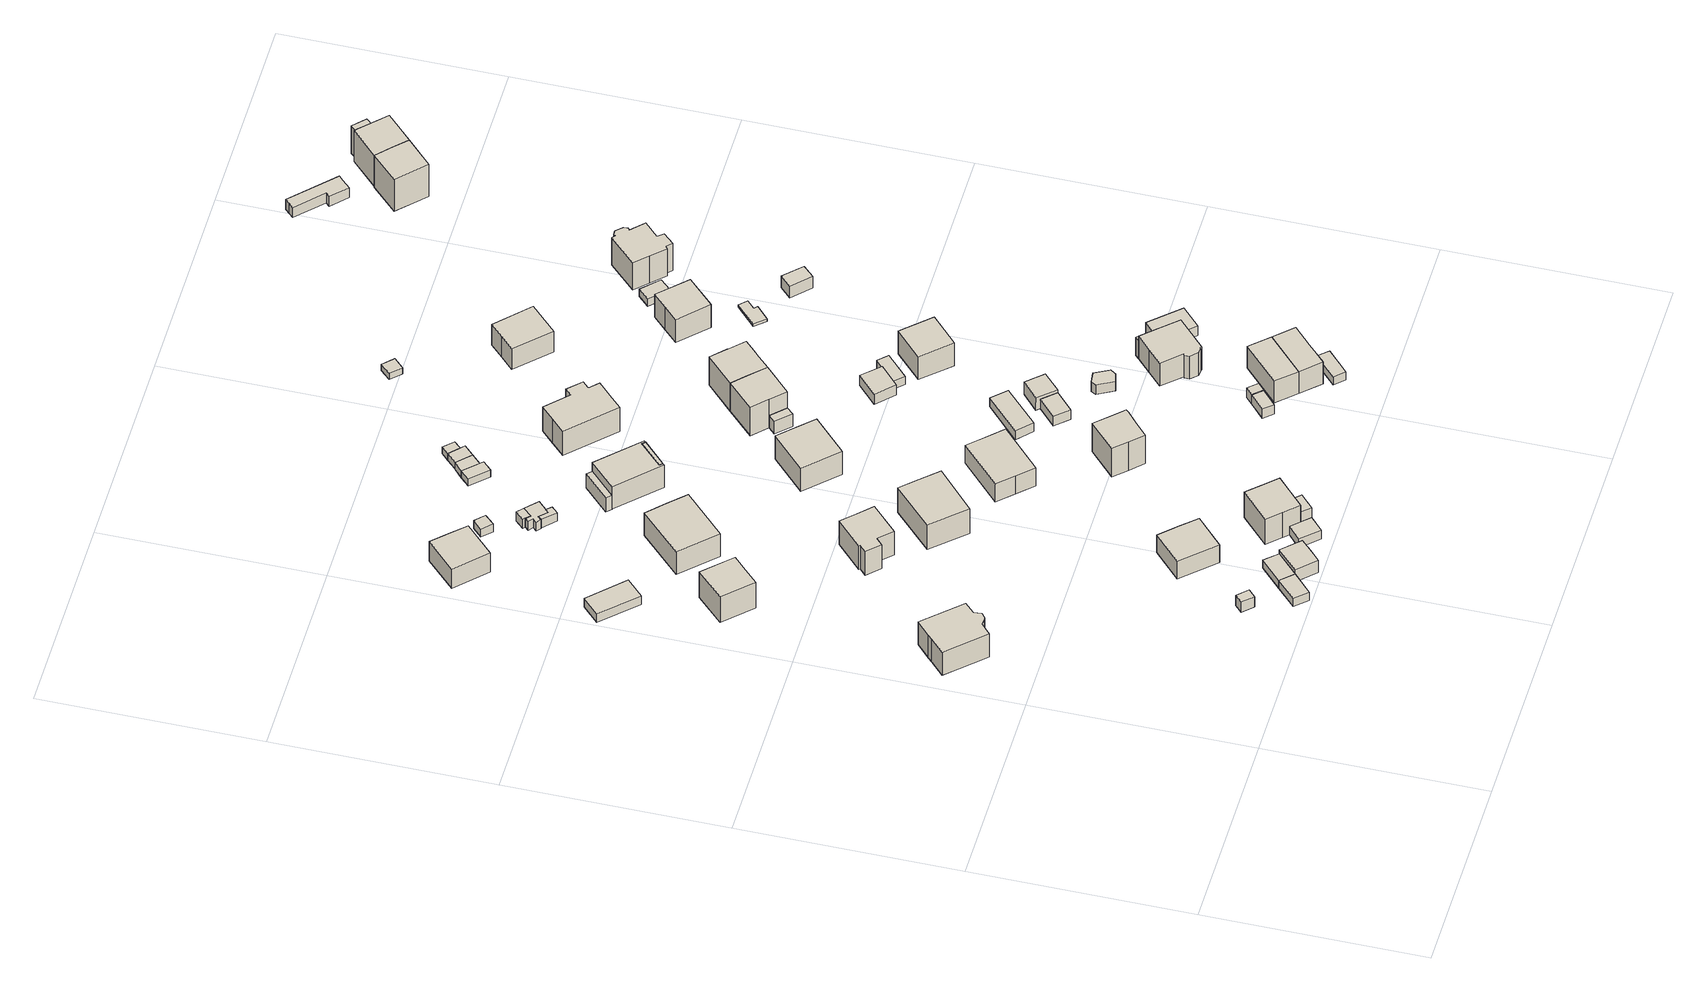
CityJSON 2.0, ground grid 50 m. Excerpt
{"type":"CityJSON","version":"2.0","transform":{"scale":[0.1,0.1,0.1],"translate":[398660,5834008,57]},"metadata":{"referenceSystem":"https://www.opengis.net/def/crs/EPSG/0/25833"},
"CityObjects":{
"building1":{"type":"Building","attributes":{"Gemeindeschluessel":"11000003","BezugspunktDach":"2200","function":"31001_1010","measuredHeight":8.14,"storeysAboveGround":1},"address":[{"country":"Germany","locality":"Berlin","thoroughfareNumber":"27","thoroughfareName":"Brunswickenweg"}],"geometry":[{"type":"Solid","lod":"1","boundaries":[[[[0,1,2,3,4,5,6,7,8,9,10,11]],[[12,13,14,15,16,17,18,19,20,21,22,23]],[[12,23,11,10]],[[13,12,10,9]],[[14,13,9,8]],[[15,14,8,7]],[[16,15,7,6]],[[17,16,6,5]],[[18,17,5,4]],[[19,18,4,3]],[[20,19,3,2]],[[21,20,2,1]],[[22,21,1,0]],[[23,22,0,11]]]]}]},
"building2":{"type":"Building","attributes":{"Gemeindeschluessel":"11000003","BezugspunktDach":"2200","function":"31001_2000","measuredHeight":3,"storeysAboveGround":1},"address":[{"country":"Germany","locality":"Berlin","thoroughfareNumber":"23 (1)","thoroughfareName":"Brunswickenweg"}],"geometry":[{"type":"Solid","lod":"1","boundaries":[[[[24,25,26,27]],[[28,29,30,31]],[[28,31,27,26]],[[29,28,26,25]],[[30,29,25,24]],[[31,30,24,27]]]]}]},
"building3":{"type":"Building","attributes":{"Gemeindeschluessel":"11000003","BezugspunktDach":"2200","function":"51009_1610","measuredHeight":2.44,"storeysAboveGround":0},"address":[{"country":"Germany","locality":"Berlin"}],"geometry":[{"type":"Solid","lod":"1","boundaries":[[[[32,33,34,35,36]],[[37,38,39,40,41]],[[37,41,36,35]],[[38,37,35,34]],[[39,38,34,33]],[[40,39,33,32]],[[41,40,32,36]]]]}]},
"building4":{"type":"Building","attributes":{"Gemeindeschluessel":"11000003","BezugspunktDach":"2200","function":"31001_1010","measuredHeight":8.68,"storeysAboveGround":2},"address":[{"country":"Germany","locality":"Berlin","thoroughfareNumber":"69","thoroughfareName":"Hörstenweg"}],"geometry":[{"type":"Solid","lod":"1","boundaries":[[[[42,43,44,45,46]],[[47,48,49,50,51]],[[47,51,46,45]],[[48,47,45,44]],[[49,48,44,43]],[[50,49,43,42]],[[51,50,42,46]]]]}]},
"building5":{"type":"Building","attributes":{"Gemeindeschluessel":"11000003","BezugspunktDach":"2200","function":"31001_2000","measuredHeight":2.64,"storeysAboveGround":1},"address":[{"country":"Germany","locality":"Berlin","thoroughfareNumber":"71 (1)","thoroughfareName":"Hörstenweg"}],"geometry":[{"type":"Solid","lod":"1","boundaries":[[[[52,53,54,55]],[[56,57,58,59]],[[56,59,55,54]],[[57,56,54,53]],[[58,57,53,52]],[[59,58,52,55]]]]}]},
"building6":{"type":"Building","attributes":{"Gemeindeschluessel":"11000003","BezugspunktDach":"2200","function":"31001_2000","measuredHeight":2.42,"storeysAboveGround":1},"address":[{"country":"Germany","locality":"Berlin","thoroughfareNumber":"21 (1)","thoroughfareName":"Brunswickenweg"}],"geometry":[{"type":"Solid","lod":"1","boundaries":[[[[34,60,61,35]],[[62,63,38,37]],[[62,37,35,61]],[[63,62,61,60]],[[38,63,60,34]],[[37,38,34,35]]]]}]},
"building7":{"type":"Building","attributes":{"Gemeindeschluessel":"11000003","BezugspunktDach":"2200","function":"31001_1010","measuredHeight":4.7,"storeysAboveGround":1},"address":[{"country":"Germany","locality":"Berlin","thoroughfareNumber":"21 (2)","thoroughfareName":"Brunswickenweg"}],"geometry":[{"type":"Solid","lod":"1","boundaries":[[[[64,65,66,67,68]],[[69,70,71,72,73]],[[69,73,68,67]],[[70,69,67,66]],[[71,70,66,65]],[[72,71,65,64]],[[73,72,64,68]]]]}]},
"building8":{"type":"Building","attributes":{"Gemeindeschluessel":"11000003","BezugspunktDach":"2200","function":"31001_1010","measuredHeight":5.68,"storeysAboveGround":1},"address":[{"country":"Germany","locality":"Berlin","thoroughfareNumber":"23","thoroughfareName":"Brunswickenweg"}],"geometry":[{"type":"Solid","lod":"1","boundaries":[[[[74,75,76,77,78]],[[79,80,81,82,83]],[[79,83,78,77]],[[80,79,77,76]],[[81,80,76,75]],[[82,81,75,74]],[[83,82,74,78]]]]}]},
"building9":{"type":"Building","attributes":{"Gemeindeschluessel":"11000003","BezugspunktDach":"2200","function":"31001_1010","measuredHeight":7.49,"storeysAboveGround":1},"address":[{"country":"Germany","locality":"Berlin","thoroughfareNumber":"67D","thoroughfareName":"Hörstenweg"}],"geometry":[{"type":"Solid","lod":"1","boundaries":[[[[84,85,86,87,88]],[[89,90,91,92,93]],[[89,93,88,87]],[[90,89,87,86]],[[91,90,86,85]],[[92,91,85,84]],[[93,92,84,88]]]]}]},
"building10":{"type":"Building","attributes":{"Gemeindeschluessel":"11000003","BezugspunktDach":"2200","function":"31001_1010","measuredHeight":9.49,"storeysAboveGround":1},"address":[{"country":"Germany","locality":"Berlin","thoroughfareNumber":"70","thoroughfareName":"Hörstenweg"}],"geometry":[{"type":"Solid","lod":"1","boundaries":[[[[94,95,96,97,98,99,100,101,102]],[[103,104,105,106,107,108,109,110,111]],[[103,111,102,101]],[[104,103,101,100]],[[105,104,100,99]],[[106,105,99,98]],[[107,106,98,97]],[[108,107,97,96]],[[109,108,96,95]],[[110,109,95,94]],[[111,110,94,102]]]]}]},
"building11":{"type":"Building","attributes":{"Gemeindeschluessel":"11000003","BezugspunktDach":"2200","function":"31001_2000","measuredHeight":3.17,"storeysAboveGround":1},"address":[{"country":"Germany","locality":"Berlin","thoroughfareNumber":"21 (3)","thoroughfareName":"Brunswickenweg"}],"geometry":[{"type":"Solid","lod":"1","boundaries":[[[[112,113,114,115,116]],[[117,118,119,120,121]],[[117,121,116,115]],[[118,117,115,114]],[[119,118,114,113]],[[120,119,113,112]],[[121,120,112,116]]]]}]},
"building12":{"type":"Building","attributes":{"Gemeindeschluessel":"11000003","BezugspunktDach":"2200","function":"31001_1010","measuredHeight":8.86,"storeysAboveGround":1},"address":[{"country":"Germany","locality":"Berlin","thoroughfareNumber":"71","thoroughfareName":"Hörstenweg"}],"geometry":[{"type":"Solid","lod":"1","boundaries":[[[[122,123,124,125,126]],[[127,128,129,130,131]],[[127,131,126,125]],[[128,127,125,124]],[[129,128,124,123]],[[130,129,123,122]],[[131,130,122,126]]]]}]},
"building13":{"type":"Building","attributes":{"Gemeindeschluessel":"11000003","function":"31001_1010"},"address":[{"country":"Germany","locality":"Berlin","thoroughfareNumber":"21","thoroughfareName":"Brunswickenweg"}],"children":["building13-1","building13-2"]},
"building13-1":{"type":"BuildingPart","attributes":{"BezugspunktDach":"2200","measuredHeight":9.5,"storeysAboveGround":2},"parents":["building13"],"geometry":[{"type":"MultiSurface","lod":"1","boundaries":[[[132,133,134,135,136,137,138]],[[139,140,141,142,118,143,144]],[[139,144,138,137]],[[140,139,137,136]],[[141,140,136,135]],[[142,141,135,134]],[[145,146,147,134,133]],[[143,118,133,132]],[[144,143,132,138]],[[118,142,147,146,145]]]}]},
"building13-2":{"type":"BuildingPart","attributes":{"BezugspunktDach":"2200","measuredHeight":5.49,"storeysAboveGround":2},"parents":["building13"],"geometry":[{"type":"MultiSurface","lod":"1","boundaries":[[[148,149,147,146]],[[142,150,119,118]],[[150,142,147,149]],[[119,150,149,148]],[[118,119,148,146]],[[118,146,147,142,151]]]}]},
"building14":{"type":"Building","attributes":{"Gemeindeschluessel":"11000003","BezugspunktDach":"2200","function":"31001_1010","measuredHeight":9.14,"storeysAboveGround":1},"address":[{"country":"Germany","locality":"Berlin","thoroughfareNumber":"28","thoroughfareName":"Brunswickenweg"}],"geometry":[{"type":"Solid","lod":"1","boundaries":[[[[152,153,154,155,156]],[[157,158,159,160,161]],[[157,161,156,155]],[[158,157,155,154]],[[159,158,154,153]],[[160,159,153,152]],[[161,160,152,156]]]]}]},
"building15":{"type":"Building","attributes":{"Gemeindeschluessel":"11000003","BezugspunktDach":"2200","function":"31001_2723","measuredHeight":2.39,"storeysAboveGround":1},"address":[{"country":"Germany","locality":"Berlin","thoroughfareNumber":"67D (1)","thoroughfareName":"Hörstenweg"}],"geometry":[{"type":"Solid","lod":"1","boundaries":[[[[162,163,164,165]],[[166,167,168,169]],[[166,169,165,164]],[[167,166,164,163]],[[168,167,163,162]],[[169,168,162,165]]]]}]},
"building16":{"type":"Building","attributes":{"Gemeindeschluessel":"11000003","BezugspunktDach":"2200","function":"51009_1610","measuredHeight":2.56,"storeysAboveGround":0},"address":[{"country":"Germany","locality":"Berlin"}],"geometry":[{"type":"Solid","lod":"1","boundaries":[[[[170,171,172,173,174,175]],[[176,177,178,179,180,181]],[[176,181,175,174]],[[177,176,174,173]],[[178,177,173,172]],[[179,178,172,171]],[[180,179,171,170]],[[181,180,170,175]]]]}]},
"building17":{"type":"Building","attributes":{"Gemeindeschluessel":"11000003","BezugspunktDach":"2200","function":"51009_1610","measuredHeight":2.71,"storeysAboveGround":0},"address":[{"country":"Germany","locality":"Berlin"}],"geometry":[{"type":"Solid","lod":"1","boundaries":[[[[182,183,184,185,186]],[[187,188,189,190,191]],[[187,191,186,185]],[[188,187,185,184]],[[189,188,184,183]],[[190,189,183,182]],[[191,190,182,186]]]]}]},
"building18":{"type":"Building","attributes":{"Gemeindeschluessel":"11000003","BezugspunktDach":"2200","function":"31001_2723","measuredHeight":2.66,"storeysAboveGround":1},"address":[{"country":"Germany","locality":"Berlin","thoroughfareNumber":"73 (1)","thoroughfareName":"Hörstenweg"}],"geometry":[{"type":"Solid","lod":"1","boundaries":[[[[192,193,175,174,173,172,194,184,183,182,195]],[[196,197,198,199,200,201,202,203,204,205,206]],[[196,206,195,182]],[[197,196,182,183]],[[198,197,183,184]],[[199,198,184,194]],[[200,199,194,172]],[[201,200,172,173]],[[202,201,173,174]],[[203,202,174,175]],[[204,203,175,193]],[[205,204,193,192]],[[206,205,192,195]]]]}]},
"building19":{"type":"Building","attributes":{"Gemeindeschluessel":"11000003","function":"31001_1010"},"address":[{"country":"Germany","locality":"Berlin","thoroughfareNumber":"73","thoroughfareName":"Hörstenweg"}],"children":["building19-1","building19-2"]},
"building19-1":{"type":"BuildingPart","attributes":{"BezugspunktDach":"2200","measuredHeight":6.6,"storeysAboveGround":2},"parents":["building19"],"geometry":[{"type":"MultiSurface","lod":"1","boundaries":[[[207,208,209,210,211,212,213,214,215]],[[216,217,218,219,220,221,222,223,224]],[[216,224,215,214]],[[217,225,226,214,213]],[[218,217,213,212]],[[219,218,212,211]],[[220,219,211,210]],[[221,220,210,209]],[[222,221,209,208]],[[223,222,208,207]],[[224,223,207,215]],[[216,227,226,225,217]]]}]},
"building19-2":{"type":"BuildingPart","attributes":{"BezugspunktDach":"2200","measuredHeight":4.11,"storeysAboveGround":2},"parents":["building19"],"geometry":[{"type":"MultiSurface","lod":"1","boundaries":[[[226,225,228,229]],[[230,231,232,233]],[[230,233,229,228]],[[231,230,228,225]],[[232,231,217,216,226]],[[233,232,226,229]],[[225,226,216,217]]]}]},
"building20":{"type":"Building","attributes":{"Gemeindeschluessel":"11000003","BezugspunktDach":"2200","function":"31001_1010","measuredHeight":6.83,"storeysAboveGround":1},"address":[{"country":"Germany","locality":"Berlin","thoroughfareNumber":"26","thoroughfareName":"Brunswickenweg"}],"geometry":[{"type":"Solid","lod":"1","boundaries":[[[[234,235,236,237,238,239]],[[240,241,242,243,244,245]],[[240,245,239,238]],[[241,240,238,237]],[[242,241,237,236]],[[243,242,236,235]],[[244,243,235,234]],[[245,244,234,239]]]]}]},
"building21":{"type":"Building","attributes":{"Gemeindeschluessel":"11000003","BezugspunktDach":"2200","function":"51009_1610","measuredHeight":6.37,"storeysAboveGround":0},"address":[{"country":"Germany","locality":"Berlin"}],"geometry":[{"type":"Solid","lod":"1","boundaries":[[[[246,247,248,249]],[[250,251,252,253]],[[250,253,249,248]],[[251,250,248,247]],[[252,251,247,246]],[[253,252,246,249]]]]}]},
"building22":{"type":"Building","attributes":{"Gemeindeschluessel":"11000003","BezugspunktDach":"2200","function":"31001_2463","measuredHeight":2.1,"storeysAboveGround":1},"address":[{"country":"Germany","locality":"Berlin","thoroughfareNumber":"75 (1)","thoroughfareName":"Hörstenweg"}],"geometry":[{"type":"Solid","lod":"1","boundaries":[[[[254,255,256,257,258]],[[259,260,261,262,263]],[[259,263,258,257]],[[260,259,257,256]],[[261,260,256,255]],[[262,261,255,254]],[[263,262,254,258]]]]}]},
"building23":{"type":"Building","attributes":{"Gemeindeschluessel":"11000003","BezugspunktDach":"2200","function":"31001_1010","measuredHeight":8.8,"storeysAboveGround":1},"address":[{"country":"Germany","locality":"Berlin","thoroughfareNumber":"72","thoroughfareName":"Hörstenweg"}],"geometry":[{"type":"Solid","lod":"1","boundaries":[[[[264,265,266,267,268]],[[269,270,271,272,273]],[[269,273,268,267]],[[270,269,267,266]],[[271,270,266,265]],[[272,271,265,264]],[[273,272,264,268]]]]}]},
"building24":{"type":"Building","attributes":{"Gemeindeschluessel":"11000003","function":"31001_1010"},"address":[{"country":"Germany","locality":"Berlin","thoroughfareNumber":"24","thoroughfareName":"Brunswickenweg"}],"children":["building24-1","building24-2"]},
"building24-1":{"type":"BuildingPart","attributes":{"BezugspunktDach":"2200","measuredHeight":10.55,"storeysAboveGround":2},"parents":["building24"],"geometry":[{"type":"MultiSurface","lod":"1","boundaries":[[[274,275,276,277,278,279,280,281]],[[282,283,284,285,286,287,288,289]],[[282,289,281,280]],[[283,282,280,279]],[[284,283,279,278]],[[285,284,278,277]],[[290,291,292,293,286,285,277,276]],[[287,286,276,275]],[[288,287,275,274]],[[289,288,274,281]],[[293,292,291,290]]]}]},
"building24-2":{"type":"BuildingPart","attributes":{"BezugspunktDach":"2200","measuredHeight":3.98,"storeysAboveGround":2},"parents":["building24"],"geometry":[{"type":"MultiSurface","lod":"1","boundaries":[[[294,295,291,290]],[[292,296,297,293]],[[296,292,291,295]],[[297,296,295,294]],[[293,297,294,290]],[[292,293,290,291,298]]]}]},
"building25":{"type":"Building","attributes":{"Gemeindeschluessel":"11000003","BezugspunktDach":"2200","function":"31001_2723","measuredHeight":2.1,"storeysAboveGround":1},"address":[{"country":"Germany","locality":"Berlin","thoroughfareNumber":"75 (2)","thoroughfareName":"Hörstenweg"}],"geometry":[{"type":"Solid","lod":"1","boundaries":[[[[256,299,300,257]],[[301,302,260,259]],[[301,259,257,300]],[[302,301,300,299]],[[260,302,299,256]],[[259,260,256,257]]]]}]},
"building26":{"type":"Building","attributes":{"Gemeindeschluessel":"11000003","BezugspunktDach":"2200","function":"31001_2723","measuredHeight":2.07,"storeysAboveGround":1},"address":[{"country":"Germany","locality":"Berlin","thoroughfareNumber":"75 (3)","thoroughfareName":"Hörstenweg"}],"geometry":[{"type":"Solid","lod":"1","boundaries":[[[[299,303,304,305,300]],[[306,307,308,309,310]],[[306,310,300,305]],[[307,306,305,304]],[[308,307,304,303]],[[309,308,303,299]],[[310,309,299,300]]]]}]},
"building27":{"type":"Building","attributes":{"Gemeindeschluessel":"11000003","BezugspunktDach":"2200","function":"51009_1610","measuredHeight":2.01,"storeysAboveGround":0},"address":[{"country":"Germany","locality":"Berlin"}],"geometry":[{"type":"Solid","lod":"1","boundaries":[[[[304,311,312,305]],[[313,314,307,306]],[[313,306,305,312]],[[314,313,312,311]],[[307,314,311,304]],[[306,307,304,305]]]]}]},
"building28":{"type":"Building","attributes":{"Gemeindeschluessel":"11000003","BezugspunktDach":"2200","function":"31001_2463","measuredHeight":2.61,"storeysAboveGround":1},"address":[{"country":"Germany","locality":"Berlin","thoroughfareNumber":"26 (1)","thoroughfareName":"Brunswickenweg"}],"geometry":[{"type":"Solid","lod":"1","boundaries":[[[[315,316,317,318]],[[319,320,321,322]],[[319,322,318,317]],[[320,319,317,316]],[[321,320,316,315]],[[322,321,315,318]]]]}]},
"building29":{"type":"Building","attributes":{"Gemeindeschluessel":"11000003","BezugspunktDach":"2200","function":"31001_1010","measuredHeight":9.39,"storeysAboveGround":1},"address":[{"country":"Germany","locality":"Berlin","thoroughfareNumber":"75","thoroughfareName":"Hörstenweg"}],"geometry":[{"type":"Solid","lod":"1","boundaries":[[[[323,324,325,326,327,328,329,330,331,332]],[[333,334,335,336,337,338,339,340,341,342]],[[333,342,332,331]],[[334,333,331,330]],[[335,334,330,329]],[[336,335,329,328]],[[337,336,328,327]],[[338,337,327,326]],[[339,338,326,325]],[[340,339,325,324]],[[341,340,324,323]],[[342,341,323,332]]]]}]},
"building30":{"type":"Building","attributes":{"Gemeindeschluessel":"11000003","BezugspunktDach":"2200","function":"51009_1611","measuredHeight":3.34,"storeysAboveGround":0},"address":[{"country":"Germany","locality":"Berlin"}],"geometry":[{"type":"Solid","lod":"1","boundaries":[[[[343,344,345,346,347]],[[348,349,350,351,352]],[[348,352,347,346]],[[349,348,346,345]],[[350,349,345,344]],[[351,350,344,343]],[[352,351,343,347]]]]}]},
"building31":{"type":"Building","attributes":{"Gemeindeschluessel":"11000003","function":"31001_1010"},"address":[{"country":"Germany","locality":"Berlin","thoroughfareNumber":"74","thoroughfareName":"Hörstenweg"}],"children":["building31-1","building31-2"]},
"building31-1":{"type":"BuildingPart","attributes":{"BezugspunktDach":"2200","measuredHeight":10.2,"storeysAboveGround":2},"parents":["building31"],"geometry":[{"type":"Solid","lod":"1","boundaries":[[[[353,354,355,356,357,358,359]],[[360,361,362,363,364,365,366]],[[360,366,359,358]],[[361,360,358,357]],[[362,361,357,356]],[[363,362,356,355]],[[364,363,355,354],[363,364,367,368]],[[365,364,354,353]],[[366,365,353,359]],[[367,364,363,368]]]]}]},
"building31-2":{"type":"BuildingPart","attributes":{"BezugspunktDach":"2200","measuredHeight":3.68,"storeysAboveGround":2},"parents":["building31"],"geometry":[{"type":"Solid","lod":"1","boundaries":[[[[369,368,367,370]],[[364,363,371,372]],[[364,372,370,367]],[[371,363,368,369]],[[372,371,369,370]],[[363,364,367,368]]]]}]},
"building32":{"type":"Building","attributes":{"Gemeindeschluessel":"11000003","function":"31001_2463"},"address":[{"country":"Germany","locality":"Berlin","thoroughfareNumber":"24 (1)","thoroughfareName":"Brunswickenweg"}],"children":["building32-1","building32-2"]},
"building32-1":{"type":"BuildingPart","attributes":{"BezugspunktDach":"2200","measuredHeight":4.44,"storeysAboveGround":1},"parents":["building32"],"geometry":[{"type":"MultiSurface","lod":"1","boundaries":[[[373,374,375,376,377]],[[378,379,380,381,382]],[[378,382,377,376]],[[379,378,376,375]],[[380,379,375,374]],[[381,380,374,373]],[[382,383,384,385,381,373,377]],[[381,385,384,383]]]}]},
"building32-2":{"type":"BuildingPart","attributes":{"BezugspunktDach":"2200","measuredHeight":2.87,"storeysAboveGround":1},"parents":["building32"],"geometry":[{"type":"Solid","lod":"1","boundaries":[[[[386,385,384,387]],[[383,381,388,389]],[[383,389,387,384]],[[388,381,385,386]],[[389,388,386,387]],[[381,383,384,385]]]]}]},
"building33":{"type":"Building","attributes":{"Gemeindeschluessel":"11000003","BezugspunktDach":"2200","function":"31001_2723","measuredHeight":2.91,"storeysAboveGround":1},"address":[{"country":"Germany","locality":"Berlin","thoroughfareNumber":"20A (2)","thoroughfareName":"Brunswickenweg"}],"geometry":[{"type":"Solid","lod":"1","boundaries":[[[[390,391,392,393]],[[394,395,350,348]],[[394,348,393,392]],[[395,394,392,391]],[[350,395,391,390]],[[348,350,390,393]]]]}]},
"building34":{"type":"Building","attributes":{"Gemeindeschluessel":"11000003","BezugspunktDach":"2200","function":"51009_1610","measuredHeight":2.81,"storeysAboveGround":0},"address":[{"country":"Germany","locality":"Berlin"}],"geometry":[{"type":"Solid","lod":"1","boundaries":[[[[396,397,398,399,400,401]],[[402,403,404,405,406,407]],[[402,407,401,400]],[[403,402,400,399]],[[404,403,399,398]],[[405,404,398,397]],[[406,405,397,396]],[[407,406,396,401]]]]}]},
"building35":{"type":"Building","attributes":{"Gemeindeschluessel":"11000003","BezugspunktDach":"2200","function":"31001_1010","measuredHeight":8.74,"storeysAboveGround":1},"address":[{"country":"Germany","locality":"Berlin","thoroughfareNumber":"20A","thoroughfareName":"Brunswickenweg"}],"geometry":[{"type":"Solid","lod":"1","boundaries":[[[[408,409,410,411,412]],[[413,414,415,416,417]],[[413,417,412,411]],[[414,413,411,410]],[[415,414,410,409]],[[416,415,409,408]],[[417,416,408,412]]]]}]},
"building36":{"type":"Building","attributes":{"Gemeindeschluessel":"11000003","BezugspunktDach":"2200","function":"31001_2463","measuredHeight":3,"storeysAboveGround":1},"address":[{"country":"Germany","locality":"Berlin","thoroughfareNumber":"74 (1)","thoroughfareName":"Hörstenweg"}],"geometry":[{"type":"Solid","lod":"1","boundaries":[[[[418,419,420,421]],[[422,423,424,425]],[[422,425,421,420]],[[423,422,420,419]],[[424,423,419,418]],[[425,424,418,421]]]]}]},
"building37":{"type":"Building","attributes":{"Gemeindeschluessel":"11000003","function":"31001_1010"},"address":[{"country":"Germany","locality":"Berlin","thoroughfareNumber":"76","thoroughfareName":"Hörstenweg"}],"children":["building37-1","building37-2"]},
"building37-1":{"type":"BuildingPart","attributes":{"BezugspunktDach":"2200","measuredHeight":10.14,"storeysAboveGround":2},"parents":["building37"],"geometry":[{"type":"MultiSurface","lod":"1","boundaries":[[[357,356,426,427,428,429,430,431,432,358]],[[433,434,435,436,437,438,439,362,361,360]],[[433,360,358,432]],[[434,433,432,431]],[[435,434,431,430]],[[440,441,442,430,429]],[[437,436,429,428]],[[438,437,428,427]],[[439,438,427,426]],[[362,439,426,356]],[[361,362,356,357]],[[360,361,357,358]],[[436,435,442,441,440]]]}]},
"building37-2":{"type":"BuildingPart","attributes":{"BezugspunktDach":"2200","measuredHeight":4.12,"storeysAboveGround":2},"parents":["building37"],"geometry":[{"type":"MultiSurface","lod":"1","boundaries":[[[440,443,444,441]],[[445,446,447,448]],[[445,448,441,444]],[[446,445,444,443]],[[447,446,443,440]],[[448,447,440,436,435]],[[435,436,440,441]]]}]},
"building38":{"type":"Building","attributes":{"Gemeindeschluessel":"11000003","BezugspunktDach":"2200","function":"31001_2463","measuredHeight":2.33,"storeysAboveGround":1},"address":[{"country":"Germany","locality":"Berlin","thoroughfareNumber":"20 (1)","thoroughfareName":"Brunswickenweg"}],"geometry":[{"type":"Solid","lod":"1","boundaries":[[[[449,450,451,452]],[[453,454,455,456]],[[453,456,452,451]],[[454,453,451,450]],[[455,454,450,449]],[[456,455,449,452]]]]}]},
"building39":{"type":"Building","attributes":{"Gemeindeschluessel":"11000003","BezugspunktDach":"2200","function":"31001_1010","measuredHeight":8.79,"storeysAboveGround":1},"address":[{"country":"Germany","locality":"Berlin","thoroughfareNumber":"20","thoroughfareName":"Brunswickenweg"}],"geometry":[{"type":"Solid","lod":"1","boundaries":[[[[457,458,459,410,408]],[[414,460,461,462,416]],[[414,416,408,410]],[[460,414,410,459]],[[461,460,459,458]],[[462,461,458,457]],[[416,462,457,408]]]]}]},
"building40":{"type":"Building","attributes":{"Gemeindeschluessel":"11000003","BezugspunktDach":"2200","function":"31001_2463","measuredHeight":2.43,"storeysAboveGround":1},"address":[{"country":"Germany","locality":"Berlin","thoroughfareNumber":"26A (1)","thoroughfareName":"Brunswickenweg"}],"geometry":[{"type":"Solid","lod":"1","boundaries":[[[[463,464,465,466]],[[467,468,469,470]],[[467,470,466,465]],[[468,467,465,464]],[[469,468,464,463]],[[470,469,463,466]]]]}]},
"building41":{"type":"Building","attributes":{"Gemeindeschluessel":"11000003","BezugspunktDach":"2200","function":"31001_2000","measuredHeight":1.18,"storeysAboveGround":1},"address":[{"country":"Germany","locality":"Berlin","thoroughfareNumber":"76 (2)","thoroughfareName":"Hörstenweg"}],"geometry":[{"type":"Solid","lod":"1","boundaries":[[[[471,472,473,474]],[[475,476,477,478]],[[475,478,474,473]],[[476,475,473,472]],[[477,476,472,471]],[[478,477,471,474]]]]}]},
"building42":{"type":"Building","attributes":{"Gemeindeschluessel":"11000003","BezugspunktDach":"2200","function":"31001_1010","measuredHeight":8.94,"storeysAboveGround":1},"address":[{"country":"Germany","locality":"Berlin","thoroughfareNumber":"22A","thoroughfareName":"Brunswickenweg"}],"geometry":[{"type":"Solid","lod":"1","boundaries":[[[[479,480,481,482,483,484,485,486,487,488,489,490,491]],[[492,493,494,495,496,497,498,499,500,501,502,503,504]],[[492,504,491,490]],[[493,492,490,489]],[[494,493,489,488]],[[495,494,488,487]],[[496,495,487,486]],[[497,496,486,485]],[[498,497,485,484]],[[499,498,484,483]],[[500,499,483,482]],[[501,500,482,481]],[[502,501,481,480]],[[503,502,480,479]],[[504,503,479,491]]]]}]},
"building43":{"type":"Building","attributes":{"Gemeindeschluessel":"11000003","BezugspunktDach":"2200","function":"31001_1010","measuredHeight":8.61,"storeysAboveGround":1},"address":[{"country":"Germany","locality":"Berlin","thoroughfareNumber":"26A","thoroughfareName":"Brunswickenweg"}],"geometry":[{"type":"Solid","lod":"1","boundaries":[[[[505,506,507,508]],[[509,510,511,512]],[[509,512,508,507]],[[510,509,507,506]],[[511,510,506,505]],[[512,511,505,508]]]]}]},
"building44":{"type":"Building","attributes":{"Gemeindeschluessel":"11000003","BezugspunktDach":"2200","function":"51009_1610","measuredHeight":5.36,"storeysAboveGround":0},"address":[{"country":"Germany","locality":"Berlin"}],"geometry":[{"type":"Solid","lod":"1","boundaries":[[[[513,514,515,516]],[[517,518,494,493]],[[517,493,516,515]],[[518,517,515,514]],[[494,518,514,513]],[[493,494,513,516]]]]}]},
"building45":{"type":"Building","attributes":{"Gemeindeschluessel":"11000003","BezugspunktDach":"2200","function":"31001_2000","measuredHeight":1.81,"storeysAboveGround":1},"address":[{"country":"Germany","locality":"Berlin","thoroughfareNumber":"79 (1)","thoroughfareName":"Hörstenweg"}],"geometry":[{"type":"Solid","lod":"1","boundaries":[[[[519,520,521,522]],[[523,524,525,526]],[[523,526,522,521]],[[524,523,521,520]],[[525,524,520,519]],[[526,525,519,522]]]]}]},
"building46":{"type":"Building","attributes":{"Gemeindeschluessel":"11000003","BezugspunktDach":"2200","function":"31001_2463","measuredHeight":2.87,"storeysAboveGround":1},"address":[{"country":"Germany","locality":"Berlin","thoroughfareNumber":"22A (1)","thoroughfareName":"Brunswickenweg"}],"geometry":[{"type":"Solid","lod":"1","boundaries":[[[[527,528,529,530,531,532]],[[518,533,534,535,495,494]],[[518,494,532,531]],[[533,518,531,530]],[[534,533,530,529]],[[535,534,529,528]],[[495,535,528,527]],[[494,495,527,532]]]]}]},
"building47":{"type":"Building","attributes":{"Gemeindeschluessel":"11000003","BezugspunktDach":"2200","function":"31001_1010","measuredHeight":8.45,"storeysAboveGround":1},"address":[{"country":"Germany","locality":"Berlin","thoroughfareNumber":"79","thoroughfareName":"Hörstenweg"}],"geometry":[{"type":"Solid","lod":"1","boundaries":[[[[536,537,538,539,540]],[[541,542,543,544,545]],[[541,545,540,539]],[[542,541,539,538]],[[543,542,538,537]],[[544,543,537,536]],[[545,544,536,540]]]]}]},
"building48":{"type":"Building","attributes":{"Gemeindeschluessel":"11000003","BezugspunktDach":"2200","function":"31001_1010","measuredHeight":8.59,"storeysAboveGround":1},"address":[{"country":"Germany","locality":"Berlin","thoroughfareNumber":"78","thoroughfareName":"Hörstenweg"}],"geometry":[{"type":"Solid","lod":"1","boundaries":[[[[546,547,548,549,550,551]],[[552,553,554,555,556,557]],[[552,557,551,550]],[[553,552,550,549]],[[554,553,549,548]],[[555,554,548,547]],[[556,555,547,546]],[[557,556,546,551]]]]}]},
"building49":{"type":"Building","attributes":{"Gemeindeschluessel":"11000003","BezugspunktDach":"2200","function":"31001_2000","measuredHeight":0.692,"storeysAboveGround":1},"address":[{"country":"Germany","locality":"Berlin","thoroughfareNumber":"78 (1)","thoroughfareName":"Hörstenweg"}],"geometry":[{"type":"Solid","lod":"1","boundaries":[[[[558,559,560,561,562,563]],[[564,565,566,567,568,569]],[[564,569,563,562]],[[565,564,562,561]],[[566,565,561,560]],[[567,566,560,559]],[[568,567,559,558]],[[569,568,558,563]]]]}]},
"building50":{"type":"Building","attributes":{"Gemeindeschluessel":"11000003","BezugspunktDach":"2200","function":"31001_2000","measuredHeight":2.15,"storeysAboveGround":1},"address":[{"country":"Germany","locality":"Berlin","thoroughfareNumber":"33 (1)","thoroughfareName":"Mewesstraße"}],"geometry":[{"type":"Solid","lod":"1","boundaries":[[[[570,571,572,573]],[[574,575,576,577]],[[574,577,573,572]],[[575,574,572,571]],[[576,575,571,570]],[[577,576,570,573]]]]}]},
"building51":{"type":"Building","attributes":{"Gemeindeschluessel":"11000003","BezugspunktDach":"2200","function":"31001_2000","measuredHeight":3.4,"storeysAboveGround":1},"address":[{"country":"Germany","locality":"Berlin","thoroughfareNumber":"31 (1)","thoroughfareName":"Mewesstraße"}],"geometry":[{"type":"Solid","lod":"1","boundaries":[[[[578,579,580,581]],[[582,583,584,585]],[[582,585,581,580]],[[583,582,580,579]],[[584,583,579,578]],[[585,584,578,581]]]]}]},
"building52":{"type":"Building","attributes":{"Gemeindeschluessel":"11000003","BezugspunktDach":"2200","function":"31001_1010","measuredHeight":10.17,"storeysAboveGround":2},"address":[{"country":"Germany","locality":"Berlin","thoroughfareNumber":"33","thoroughfareName":"Mewesstraße"}],"geometry":[{"type":"Solid","lod":"1","boundaries":[[[[586,587,588,589,590,591,592,593,594,595,596,597,598,599,600,601]],[[602,603,604,605,606,607,608,609,610,611,612,613,614,615,616,617]],[[602,617,601,600]],[[603,602,600,599]],[[604,603,599,598]],[[605,604,598,597]],[[606,605,597,596]],[[607,606,596,595]],[[608,607,595,594]],[[609,608,594,593]],[[610,609,593,592]],[[611,610,592,591]],[[612,611,591,590]],[[613,612,590,589]],[[614,613,589,588]],[[615,614,588,587]],[[616,615,587,586]],[[617,616,586,601]]]]}]},
"building53":{"type":"Building","attributes":{"Gemeindeschluessel":"11000003","BezugspunktDach":"2200","function":"31001_2000","measuredHeight":3.5,"storeysAboveGround":1},"address":[{"country":"Germany","locality":"Berlin","thoroughfareNumber":"83 (1)","thoroughfareName":"Hörstenweg"}],"geometry":[{"type":"Solid","lod":"1","boundaries":[[[[618,619,620,621,622,623,624,625]],[[626,627,628,629,630,631,632,633]],[[626,633,625,624]],[[627,626,624,623]],[[628,627,623,622]],[[629,628,622,621]],[[630,629,621,620]],[[631,630,620,619]],[[632,631,619,618]],[[633,632,618,625]]]]}]},
"building54":{"type":"Building","attributes":{"Gemeindeschluessel":"11000003","BezugspunktDach":"2200","function":"31001_1010","measuredHeight":11,"storeysAboveGround":2},"address":[{"country":"Germany","locality":"Berlin","thoroughfareNumber":"81","thoroughfareName":"Hörstenweg"}],"geometry":[{"type":"Solid","lod":"1","boundaries":[[[[634,635,636,637,638]],[[639,640,641,642,643]],[[639,643,638,637]],[[640,639,637,636]],[[641,640,636,635]],[[642,641,635,634]],[[643,642,634,638]]]]}]},
"building55":{"type":"Building","attributes":{"Gemeindeschluessel":"11000003","function":"31001_1010"},"address":[{"country":"Germany","locality":"Berlin","thoroughfareNumber":"83","thoroughfareName":"Hörstenweg"}],"children":["building55-1","building55-2"]},
"building55-1":{"type":"BuildingPart","attributes":{"BezugspunktDach":"2200","measuredHeight":10.74,"storeysAboveGround":2},"parents":["building55"],"geometry":[{"type":"MultiSurface","lod":"1","boundaries":[[[636,635,644,645,646,647,648,637]],[[649,650,651,652,653,654,655,656]],[[649,656,637,648]],[[650,649,648,647]],[[657,658,659,647,646]],[[651,650,660,661]],[[662,657,661,663,652,651,646,645]],[[653,652,645,644]],[[654,653,644,635]],[[655,654,635,636]],[[656,655,636,637]],[[661,660,659,658,657]],[[663,661,657,662]]]}]},
"building55-2":{"type":"BuildingPart","attributes":{"BezugspunktDach":"2200","measuredHeight":8.27,"storeysAboveGround":2},"parents":["building55"],"geometry":[{"type":"MultiSurface","lod":"1","boundaries":[[[662,664,665,658]],[[666,667,663,660]],[[666,660,658,665]],[[667,666,665,664]],[[663,667,664,662]],[[661,657,658,660]],[[663,668,662,657,661]]]}]}
},
"vertices":[
[111,607,81],[135,629,81],[152,628,81],[154,628,81],[164,636,81],[166,638,81],[164,656,81],[186,677,81],[109,759,81],[77,729,81],[67,719,81],[35,689,81],[67,719,13],[77,729,13],[109,759,13],[186,677,13],[164,656,13],[166,638,13],[164,636,13],[154,628,13],[152,628,13],[135,629,13],[111,607,13],[35,689,13],
[392,111,42],[409,127,42],[386,150,42],[370,134,42],[386,150,12],[409,127,12],[392,111,12],[370,134,12],
[437,5,38],[442,10,38],[481,47,38],[455,75,38],[411,33,38],[455,75,14],[481,47,14],[442,10,14],[437,5,14],[411,33,14],
[131,1114,85],[161,1144,85],[191,1174,85],[131,1235,85],[71,1175,85],[131,1235,9],[191,1174,9],[161,1144,9],[131,1114,9],[71,1175,9],
[81,1347,35],[119,1384,35],[44,1459,35],[7,1423,35],[44,1459,9],[119,1384,9],[81,1347,9],[7,1423,9],
[530,94,38],[504,122,38],[504,122,14],[530,94,14],
[520,7,50],[544,30,50],[568,54,50],[530,94,50],[481,47,50],[530,94,15],[568,54,15],[544,30,15],[520,7,15],[481,47,15],
[499,214,64],[563,274,64],[529,311,64],[494,347,64],[430,287,64],[494,347,12],[529,311,12],[563,274,12],[499,214,12],[430,287,12],
[96,1675,63],[161,1739,63],[129,1772,63],[96,1806,63],[30,1740,63],[96,1806,6],[129,1772,6],[161,1739,6],[96,1675,6],[30,1740,6],
[302,888,85],[318,903,85],[347,873,85],[407,931,85],[377,961,85],[348,991,85],[288,934,85],[290,931,85],[275,916,85],[290,931,15],[288,934,15],[348,991,15],[377,961,15],[407,931,15],[347,873,15],[318,903,15],[302,888,15],[275,916,15],
[617,26,39],[648,55,39],[630,74,39],[612,93,39],[581,65,39],[612,93,13],[630,74,13],[648,55,13],[617,26,13],[581,65,13],
[255,1222,79],[349,1315,79],[312,1353,79],[274,1390,79],[181,1298,79],[274,1390,12],[312,1353,12],[349,1315,12],[255,1222,12],[181,1298,12],
[601,105,88],[630,74,88],[661,103,88],[696,136,88],[667,166,88],[638,197,88],[572,135,88],[638,197,13],[667,166,13],[696,136,13],[661,103,13],[601,105,13],[572,135,13],[630,74,33],[630,74,68],[661,103,68],
[648,55,68],[679,84,68],[679,84,13],[660,103,13],
[448,737,87],[540,822,87],[505,860,87],[470,897,87],[381,811,87],[470,897,14],[505,860,14],[540,822,14],[448,737,14],[381,811,14],
[210,1698,30],[231,1720,30],[210,1740,30],[189,1719,30],[210,1740,7],[231,1720,7],[210,1698,7],[189,1719,7],
[271,1576,35],[284,1591,35],[274,1602,35],[267,1595,35],[250,1612,35],[243,1604,35],[250,1612,10],[267,1595,10],[274,1602,10],[284,1591,10],[271,1576,10],[243,1604,10],
[239,1637,35],[248,1627,35],[266,1647,35],[252,1660,35],[234,1641,35],[252,1660,8],[266,1647,8],[248,1627,8],[239,1637,8],[234,1641,8],
[241,1620,35],[233,1612,35],[293,1621,35],[231,1628,35],[239,1637,9],[248,1627,9],[266,1647,9],[293,1621,9],[274,1602,9],[267,1595,9],[250,1612,9],[243,1604,9],[233,1612,9],[241,1620,9],[231,1628,9],
[421,1386,77],[424,1390,77],[418,1396,77],[469,1447,77],[475,1440,77],[479,1444,77],[391,1532,77],[333,1475,77],[333,1474,77],[333,1475,11],[391,1532,11],[479,1444,11],[475,1440,11],[469,1447,11],[418,1396,11],[424,1390,11],[421,1386,11],[333,1474,11],[391,1532,51],[333,1475,51],[333,1475,45],
[380,1543,51],[322,1486,51],[380,1543,10],[391,1532,10],[333,1475,10],[322,1486,10],
[584,674,67],[617,639,67],[711,728,67],[677,763,67],[644,798,67],[550,709,67],[644,798,14],[677,763,14],[711,728,14],[617,639,14],[584,674,14],[550,709,14],
[424,1390,78],[475,1440,78],[469,1447,78],[418,1396,78],[469,1447,14],[475,1440,14],[424,1390,14],[418,1396,14],
[361,1743,30],[381,1763,30],[374,1770,30],[344,1801,30],[324,1781,30],[344,1801,9],[374,1770,9],[381,1763,9],[361,1743,9],[324,1781,9],
[549,1037,81],[627,1112,81],[592,1148,81],[558,1183,81],[480,1108,81],[558,1183,12],[592,1148,12],[627,1112,12],[549,1037,12],[480,1108,12],
[706,463,101],[734,434,101],[766,464,101],[790,485,101],[796,491,101],[768,520,101],[740,550,101],[679,492,101],[740,550,17],[768,520,17],[796,491,17],[790,485,17],[766,464,17],[734,434,17],[706,463,17],[679,492,17],[766,464,57],[790,485,57],[790,485,18],[766,464,18],
[780,450,57],[804,472,57],[804,472,18],[780,450,18],[790,485,48],
[394,1790,30],[364,1820,30],[364,1820,9],[394,1790,9],
[416,1812,30],[407,1820,30],[385,1841,30],[385,1841,10],[407,1820,10],[416,1812,10],[394,1790,10],[364,1820,10],
[422,1836,30],[401,1857,30],[401,1857,10],[422,1836,10],
[767,682,42],[845,757,42],[814,789,42],[734,714,42],[814,789,16],[845,757,16],[767,682,16],[734,714,16],
[555,1516,83],[584,1545,83],[613,1574,83],[593,1594,83],[608,1608,83],[578,1638,83],[564,1624,83],[516,1671,83],[487,1642,83],[458,1613,83],[487,1642,11],[516,1671,11],[564,1624,11],[578,1638,11],[608,1608,11],[593,1594,11],[613,1574,11],[584,1545,11],[555,1516,11],[458,1613,11],
[940,211,45],[975,243,45],[966,254,45],[956,264,45],[922,232,45],[956,264,18],[966,254,18],[975,243,18],[940,211,18],[922,232,18],
[639,1218,100],[639,1217,100],[670,1186,100],[729,1244,100],[697,1276,100],[665,1307,100],[607,1249,100],[665,1307,16],[697,1276,16],[729,1244,16],[670,1186,16],[639,1217,16],[639,1218,16],[607,1249,16],[639,1217,53],[670,1186,53],
[655,1171,53],[624,1202,53],[655,1171,16],[624,1202,16],
[862,656,53],[900,692,53],[883,711,53],[866,729,53],[827,694,53],[866,729,17],[883,711,17],[900,692,17],[862,656,17],[827,694,17],[834,686,17],[834,686,45],[862,656,45],
[820,617,45],[792,647,45],[820,617,17],[792,647,17],
[975,243,47],[991,258,47],[972,279,47],[956,264,47],[972,279,18],[991,258,18],
[923,547,46],[943,552,46],[952,565,46],[934,599,46],[908,596,46],[902,585,46],[908,596,18],[934,599,18],[952,565,18],[943,552,18],[923,547,18],[902,585,18],
[1010,177,83],[1052,217,83],[1094,257,83],[1055,299,83],[971,219,83],[1055,299,19],[1094,257,19],[1052,217,19],[1010,177,19],[971,219,19],
[796,985,48],[841,1027,48],[804,1066,48],[758,1023,48],[804,1066,18],[841,1027,18],[796,985,18],[758,1023,18],
[754,1269,100],[768,1283,100],[791,1306,100],[785,1312,100],[761,1336,100],[759,1338,100],[728,1369,100],[728,1369,16],[759,1338,16],[761,1336,16],[785,1312,16],[791,1306,16],[768,1283,16],[754,1269,16],[785,1312,57],[761,1336,57],[761,1336,37],
[799,1327,57],[776,1351,57],[776,1351,15],[799,1327,15],[785,1312,15],[761,1336,15],
[1073,92,43],[1123,140,43],[1103,162,43],[1052,114,43],[1103,162,19],[1123,140,19],[1073,92,19],[1052,114,19],
[1050,135,83],[1092,175,83],[1134,215,83],[1134,215,19],[1092,175,19],[1050,135,19],
[830,975,42],[881,1023,42],[861,1044,42],[810,996,42],[861,1044,18],[881,1023,18],[830,975,18],[810,996,18],
[771,1251,31],[797,1277,31],[779,1295,31],[754,1269,31],[779,1295,20],[797,1277,20],[771,1251,20],[754,1269,20],
[997,420,86],[994,418,86],[994,407,86],[1009,391,86],[1020,390,86],[1023,393,86],[1026,389,86],[1059,420,86],[1092,451,86],[1058,488,86],[1024,524,86],[991,493,86],[958,462,86],[991,493,19],[1024,524,19],[1058,488,19],[1092,451,19],[1059,420,19],[1026,389,19],[1023,393,19],[1020,390,19],[1009,391,19],[994,407,19],[994,418,19],[997,420,19],[958,462,19],
[909,890,86],[971,949,86],[913,1011,86],[851,952,86],[913,1011,18],[971,949,18],[909,890,18],[851,952,18],
[1058,488,73],[1067,496,73],[1032,532,73],[1024,524,73],[1032,532,19],[1067,496,19],
[603,1995,30],[625,2017,30],[602,2040,30],[580,2018,30],[602,2040,12],[625,2017,12],[603,1995,12],[580,2018,12],
[1092,451,48],[1120,422,48],[1163,463,48],[1102,529,48],[1067,496,48],[1058,488,48],[1102,529,19],[1163,463,19],[1120,422,19],
[745,1707,72],[805,1767,72],[732,1837,72],[703,1808,72],[673,1779,72],[703,1808,11],[732,1837,11],[805,1767,11],[745,1707,11],[673,1779,11],
[893,1408,82],[923,1438,82],[953,1468,82],[893,1529,82],[863,1499,82],[832,1468,82],[863,1499,14],[893,1529,14],[953,1468,14],[923,1438,14],[893,1408,14],[832,1468,14],
[940,1300,21],[970,1328,21],[963,1335,21],[981,1352,21],[965,1368,21],[918,1324,21],[965,1368,14],[981,1352,14],[963,1335,14],[970,1328,14],[940,1300,14],[918,1324,14],
[958,1513,35],[982,1538,35],[944,1575,35],[920,1551,35],[944,1575,14],[982,1538,14],[958,1513,14],[920,1551,14],
[1056,1232,50],[1080,1257,50],[1041,1296,50],[1016,1271,50],[1041,1296,16],[1080,1257,16],[1056,1232,16],[1016,1271,16],
[987,1564,94],[1016,1534,94],[1022,1539,94],[1034,1527,94],[1057,1551,94],[1046,1564,94],[1078,1596,94],[1049,1624,94],[1054,1628,94],[1054,1630,94],[1053,1638,94],[1039,1653,94],[1029,1652,94],[1026,1648,94],[1018,1654,94],[958,1593,94],[1018,1654,14],[1026,1648,14],[1029,1652,14],[1039,1653,14],[1053,1638,14],[1054,1630,14],[1054,1628,14],[1049,1624,14],[1078,1596,14],[1046,1564,14],[1057,1551,14],[1034,1527,14],[1022,1539,14],[1016,1534,14],[987,1564,14],[958,1593,14],
[1043,2273,43],[1035,2265,43],[1070,2231,43],[1088,2249,43],[1098,2259,43],[1004,2350,43],[994,2340,43],[984,2330,43],[994,2340,14],[1004,2350,14],[1098,2259,14],[1088,2249,14],[1070,2231,14],[1035,2265,14],[1043,2273,14],[984,2330,14],
[1116,2072,108],[1174,2129,108],[1144,2159,108],[1113,2188,108],[1056,2131,108],[1113,2188,13],[1144,2159,13],[1174,2129,13],[1116,2072,13],[1056,2131,13],
[1234,2187,108],[1205,2215,108],[1203,2217,108],[1178,2242,108],[1172,2247,108],[1172,2247,16],[1178,2242,16],[1203,2217,16],[1205,2215,16],[1234,2187,16],[1174,2129,16],[1144,2159,16],[1113,2188,16],[1203,2217,99],[1178,2242,99],[1178,2242,40],[1178,2242,17],[1203,2217,17],[1205,2215,99],[1205,2215,17],
[1220,2232,99],[1193,2258,99],[1193,2258,17],[1220,2232,17],[1205,2215,42]
]}
